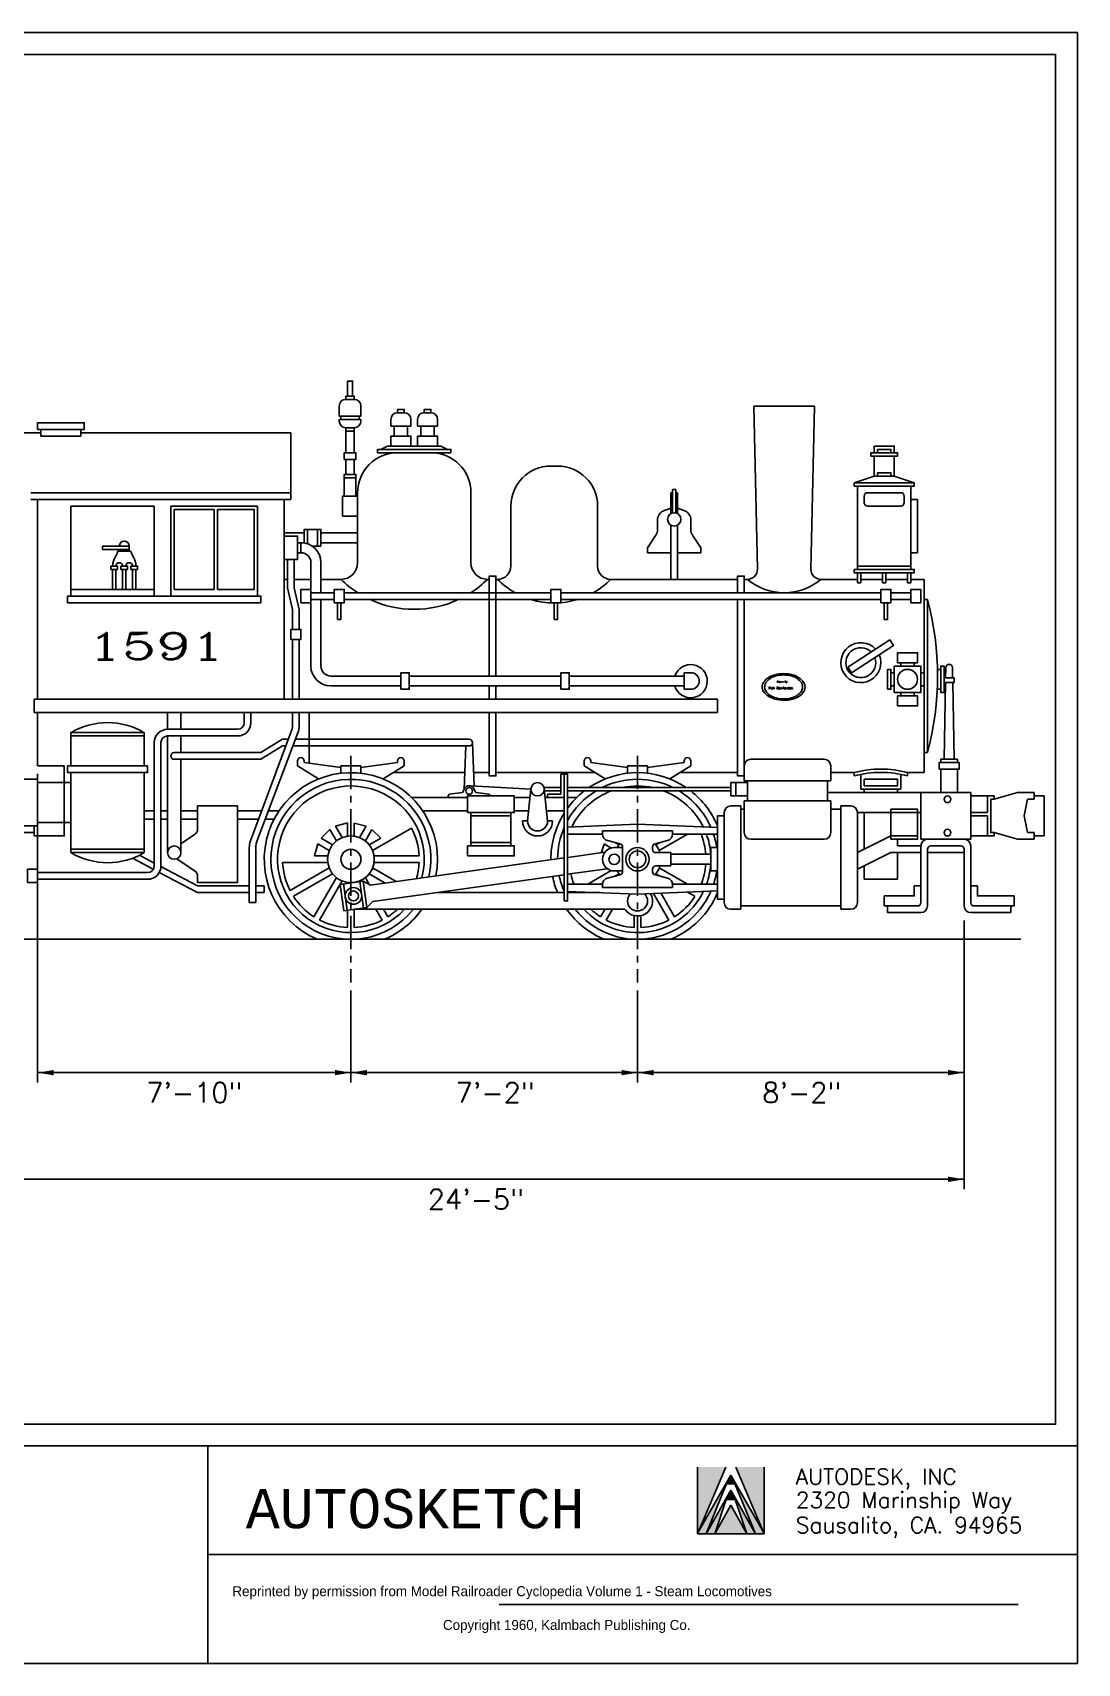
# Model space of a CAD drawing. Extents: x 0 to 620, y 0 to 489.
# Drawn here: x 306.2 to 619.7, y 0 to 489.3 of the extents above; entities that cross this region are included whole.
import ezdxf

# ---------------------------------------------------------------- set-up
doc = ezdxf.new("R2010")
doc.units = 0
doc.header["$LTSCALE"] = 8
doc.linetypes.add('AXES', pattern=[2, 1.25, -0.25, 0.25, -0.25])
for name, color, linetype in [('1', 7, 'CONTINUOUS'), ('2', 7, 'CONTINUOUS'), ('3', 7, 'CONTINUOUS'), ('4', 7, 'CONTINUOUS'), ('5', 7, 'CONTINUOUS')]:
    doc.layers.add(name, color=color, linetype=linetype)
doc.styles.add('MONOTXT', font='MONOTXT')
doc.styles.add('ROMANC', font='ROMANC')
doc.styles.add('ROMANS', font='ROMANS')

# ---------------------------------------------------------------- blocks, each defined once
blk = doc.blocks.new('ENGINE-G1')
at = {"layer": '3', "color": 5}
for p, q in [((292.75, 226.83), (292.75, 142.23)), ((585.75, 222.83), (585.75, 142.23)), ((292.75, 145.23), (585.75, 145.23))]:
    blk.add_line(p, q, dxfattribs=at)
for points in [[(297.55, 144.43), (292.75, 145.23), (297.55, 146.03)], [(580.95, 144.43), (585.75, 145.23), (580.95, 146.03)]]:
    blk.add_solid(points, dxfattribs=at)
at = {"layer": '3', "color": 5, "style": 'ROMANS'}
blk.add_text('24\'-5"', height=6, dxfattribs=at).set_placement((424.82, 136.23))
blk = doc.blocks.new('ENGINE-G2')
at = {"layer": '3', "color": 5}
for p, q in [((307.75, 266.83), (307.75, 174.23)), ((401.75, 201.83), (401.75, 174.23)), ((307.75, 177.23), (401.75, 177.23))]:
    blk.add_line(p, q, dxfattribs=at)
for points in [[(312.55, 176.43), (307.75, 177.23), (312.55, 178.03)], [(396.95, 176.43), (401.75, 177.23), (396.95, 178.03)]]:
    blk.add_solid(points, dxfattribs=at)
at = {"layer": '3', "color": 5, "style": 'ROMANS'}
blk.add_text('7\'-10"', height=6, dxfattribs=at).set_placement((340.32, 168.23))
blk = doc.blocks.new('ENGINE-G3')
at = {"layer": '5', "color": 7}
for p, q in [((505.73, 38.86), (505.73, 58.89)), ((514.2, 58.89), (505.73, 38.86)), ((517.28, 58.89), (525.76, 38.86)), ((525.76, 38.86), (525.76, 58.89)), ((515.74, 56.42), (505.97, 39.32)), ((515.74, 56.42), (525.51, 39.32)), ((508.35, 38.86), (514.39, 53.65)), ((515.74, 51.95), (508.35, 38.86)), ((514.39, 49.18), (510.97, 38.86)), ((514.39, 49.18), (517.09, 49.18)), ((515.74, 51.95), (523.14, 38.86)), ((523.14, 38.86), (517.09, 53.65)), ((517.09, 49.18), (520.52, 38.86)), ((515.74, 47.49), (510.97, 38.86)), ((515.74, 47.49), (520.52, 38.86)), ((505.73, 38.86), (508.35, 38.86)), ((508.35, 38.86), (510.97, 38.86)), ((510.97, 38.86), (520.52, 38.86)), ((523.14, 38.86), (520.52, 38.86)), ((525.76, 38.86), (523.14, 38.86))]:
    blk.add_line(p, q, dxfattribs=at)
for points in [[(505.73, 38.86), (505.73, 58.89), (514.2, 58.89)], [(517.28, 58.89), (525.76, 58.89), (525.76, 38.86)], [(515.74, 56.42), (505.73, 38.86), (514.39, 53.65)], [(515.74, 56.42), (514.39, 53.65), (517.09, 53.65)], [(517.09, 53.65), (525.76, 38.86), (515.74, 56.42)], [(505.73, 38.86), (508.35, 38.86), (514.39, 53.65)], [(514.39, 49.18), (515.74, 51.95), (508.35, 38.86)], [(508.35, 38.86), (510.97, 38.86), (514.39, 49.18)], [(514.39, 49.18), (517.09, 49.18), (515.74, 51.95)], [(517.09, 49.18), (523.14, 38.86), (515.74, 51.95)], [(517.09, 53.65), (523.14, 38.86), (525.76, 38.86)], [(517.09, 49.18), (520.52, 38.86), (523.14, 38.86)], [(510.97, 38.86), (515.74, 47.49), (520.52, 38.86)]]:
    blk.add_solid(points, dxfattribs=at)
at = {"layer": '5', "color": 7, "style": 'ROMANS'}
for s, p in [('AUTODESK, INC', (535.25, 53.64)), ('2320 Marinship Way', (535.25, 46.62)), ('Sausalito, CA. 94965', (535.25, 39.09))]:
    blk.add_text(s, height=4.7764, dxfattribs=at).set_placement(p)
blk = doc.blocks.new('ENGINE-G8')
at = {"layer": '3', "color": 5}
for p, q in [((401.75, 201.83), (401.75, 174.23)), ((487.75, 201.83), (487.75, 174.23)), ((401.75, 177.23), (487.75, 177.23))]:
    blk.add_line(p, q, dxfattribs=at)
for points in [[(406.55, 176.43), (401.75, 177.23), (406.55, 178.03)], [(482.95, 176.43), (487.75, 177.23), (482.95, 178.03)]]:
    blk.add_solid(points, dxfattribs=at)
at = {"layer": '3', "color": 5, "style": 'ROMANS'}
blk.add_text('7\'-2"', height=6, dxfattribs=at).set_placement((433.17, 168.23))
blk = doc.blocks.new('ENGINE-G9')
at = {"layer": '1', "color": 7}
for p, q in [((381.27, 240.23), (394.82, 240.23)), ((383.52, 231.86), (395.25, 238.63))]:
    blk.add_line(p, q, dxfattribs=at)
blk.add_arc((401.75, 241.25), 20.51, 182.8451, 207.2406, dxfattribs=at)
blk = doc.blocks.new('ENGINE-G10')
at = {"layer": '1', "color": 7}
for p, q in [((384.51, 230.13), (396.25, 236.9)), ((390.65, 224), (397.42, 235.73))]:
    blk.add_line(p, q, dxfattribs=at)
blk.add_arc((401.74, 241.25), 20.51, 212.8451, 237.2405, dxfattribs=at)
blk = doc.blocks.new('ENGINE-G11')
at = {"layer": '1', "color": 7}
for p, q in [((392.37, 223), (399.15, 234.73)), ((400.75, 220.76), (400.75, 225.94))]:
    blk.add_line(p, q, dxfattribs=at)
blk.add_arc((401.73, 241.25), 20.51, 242.8451, 267.2405, dxfattribs=at)
blk = doc.blocks.new('ENGINE-G12')
at = {"layer": '1', "color": 7}
for p, q in [((402.75, 220.76), (402.75, 226.19)), ((411.11, 223), (409.24, 226.25))]:
    blk.add_line(p, q, dxfattribs=at)
blk.add_arc((401.75, 241.22), 20.49, 272.7866, 297.1909, dxfattribs=at)
blk = doc.blocks.new('ENGINE-G13')
at = {"layer": '1', "color": 7}
for p, q in [((391.78, 245.83), (390.86, 242.23)), ((391.78, 245.83), (395.25, 243.83)), ((390.86, 242.23), (394.82, 242.23))]:
    blk.add_line(p, q, dxfattribs=at)
blk = doc.blocks.new('ENGINE-G14')
at = {"layer": '1', "color": 7}
for p, q in [((392.82, 247.54), (395.42, 250.19)), ((395.42, 250.19), (397.42, 246.73)), ((392.82, 247.54), (396.25, 245.56))]:
    blk.add_line(p, q, dxfattribs=at)
blk = doc.blocks.new('ENGINE-G15')
at = {"layer": '1', "color": 7}
for p, q in [((397.17, 251.16), (400.75, 252.16)), ((397.17, 251.16), (399.15, 247.73)), ((400.75, 252.16), (400.75, 248.16))]:
    blk.add_line(p, q, dxfattribs=at)
blk = doc.blocks.new('ENGINE-G16')
at = {"layer": '1', "color": 7}
for p, q in [((402.75, 252.12), (406.34, 251.19)), ((402.75, 252.12), (402.75, 248.16)), ((406.34, 251.19), (404.34, 247.73))]:
    blk.add_line(p, q, dxfattribs=at)
blk = doc.blocks.new('ENGINE-G17')
at = {"layer": '1', "color": 7}
for p, q in [((408.06, 250.16), (406.08, 246.73)), ((408.06, 250.16), (410.71, 247.56)), ((410.71, 247.56), (407.25, 245.56))]:
    blk.add_line(p, q, dxfattribs=at)
blk = doc.blocks.new('ENGINE-G19')
at = {"layer": '1', "color": 7}
blk.add_line((419.97, 250.6), (408.25, 243.83), dxfattribs=at)
blk = doc.blocks.new('ENGINE-G18')
at = {"layer": '1', "color": 7}
blk.add_line((422.22, 242.23), (408.67, 242.23), dxfattribs=at)
blk.add_arc((401.74, 241.21), 20.51, 2.8451, 27.2406, dxfattribs=at)
at = {"layer": '1'}
blk.add_blockref('ENGINE-G19', (0, 0), dxfattribs=at)
blk = doc.blocks.new('ENGINE-G20')
at = {"layer": '3', "color": 5}
for p, q in [((487.75, 201.83), (487.75, 174.23)), ((585.75, 201.83), (585.75, 174.23)), ((487.75, 177.23), (585.75, 177.23))]:
    blk.add_line(p, q, dxfattribs=at)
for points in [[(492.55, 176.43), (487.75, 177.23), (492.55, 178.03)], [(580.95, 176.43), (585.75, 177.23), (580.95, 178.03)]]:
    blk.add_solid(points, dxfattribs=at)
at = {"layer": '3', "color": 5, "style": 'ROMANS'}
blk.add_text('8\'-2"', height=6, dxfattribs=at).set_placement((525.17, 168.23))
blk = doc.blocks.new('ENGINE-G21')
at = {"layer": '1', "color": 7}
for p, q in [((483.25, 237.51), (483.25, 241.23)), ((478.76, 235.61), (482.49, 236.54)), ((477.25, 233.67), (477.25, 232.73)), ((487.75, 232.73), (477.25, 232.73))]:
    blk.add_line(p, q, dxfattribs=at)
for centre, radius, start, end in [((479.25, 233.67), 2, 104.0363, 180), ((482.25, 237.51), 1, 284.0362, 0)]:
    blk.add_arc(centre, radius, start, end, dxfattribs=at)
blk = doc.blocks.new('ENGINE-G22')
at = {"layer": '1', "color": 7}
for p, q in [((487.75, 249.73), (477.25, 249.73)), ((477.25, 248.79), (477.25, 249.73)), ((478.76, 246.85), (482.49, 245.92)), ((483.25, 244.95), (483.25, 241.23))]:
    blk.add_line(p, q, dxfattribs=at)
for centre, radius, start, end in [((479.25, 248.79), 2, 180, 255.9637), ((482.25, 244.95), 1, 0, 75.9638)]:
    blk.add_arc(centre, radius, start, end, dxfattribs=at)
blk = doc.blocks.new('ENGINE-G23')
at = {"layer": '1', "color": 7}
blk.add_lwpolyline([(550.85, 298.89), (563.43, 307.06), (564.52, 305.38), (551.94, 297.21)], close=True, dxfattribs=at)
for radius, start, end in [(6, 42.7499, 23.5078), (4.5, 46.0637, 20.1378)]:
    blk.add_arc((554.75, 300.23), radius, start, end, dxfattribs=at)

msp = doc.modelspace()

# ---------------------------------------------------------------- linework, layer by layer
at = {"layer": '1', "color": 7}
for p, q in [((398.25, 374.23), (398.25, 377.23)), ((400.25, 379.23), (402.75, 379.23)), ((404.75, 377.23), (404.75, 374.23)), ((398.25, 374.23), (404.75, 374.23)), ((398.25, 372.73), (398.25, 373.23)), ((398.25, 373.23), (404.75, 373.23)), ((398.75, 374.23), (398.75, 373.23)), ((404.25, 374.23), (404.25, 373.23)), ((404.75, 373.23), (404.75, 372.73)), ((413.75, 371.23), (413.75, 373.23)), ((415.75, 375.23), (417.75, 375.23)), ((419.75, 373.23), (419.75, 371.23)), ((421.75, 371.23), (421.75, 373.23)), ((423.75, 375.23), (425.75, 375.23)), ((427.75, 373.23), (427.75, 371.23)), ((308.75, 370.23), (308.75, 368.23)), ((308.75, 368.23), (320.75, 368.23)), ((320.75, 370.23), (320.75, 368.23)), ((400.25, 363.23), (400.25, 370.73)), ((402.75, 370.73), (400.25, 370.73)), ((400.25, 369.73), (402.75, 369.73)), ((402.75, 370.73), (402.75, 363.23)), ((419.75, 371.23), (413.75, 371.23)), ((427.75, 371.23), (421.75, 371.23)), ((425.75, 363.23), (415.75, 363.23)), ((558.75, 356.23), (558.75, 362.23)), ((558.75, 362.23), (564.75, 362.23)), ((564.75, 362.23), (564.75, 356.23)), ((399.75, 355.73), (403.25, 355.73)), ((552.75, 354.23), (558.75, 356.23)), ((552.75, 354.23), (570.75, 354.23)), ((552.75, 353.23), (552.75, 354.23)), ((553.75, 353.23), (552.75, 353.23)), ((553.75, 328.23), (553.75, 353.23)), ((553.75, 353.23), (569.75, 353.23)), ((564.75, 356.23), (558.75, 356.23)), ((564.75, 356.23), (570.75, 354.23)), ((569.75, 353.23), (569.75, 328.23)), ((570.75, 353.23), (569.75, 353.23)), ((570.75, 354.23), (570.75, 353.23)), ((497.75, 344.97), (497.75, 351.23)), ((497.75, 351.23), (498.25, 351.23)), ((498.25, 345.23), (498.25, 352.23)), ((498.25, 352.23), (499.25, 352.23)), ((499.25, 352.23), (499.25, 345.23)), ((499.25, 351.23), (499.75, 351.23)), ((499.75, 351.23), (499.75, 344.98)), ((555.75, 348.23), (555.75, 350.23)), ((556.75, 351.23), (566.75, 351.23)), ((567.75, 350.23), (567.75, 348.23)), ((569.75, 349.23), (571.75, 349.23)), ((571.75, 349.23), (571.75, 333.23)), ((493.75, 340.14), (493.75, 343.07)), ((495.8, 345.91), (497.75, 346.56)), ((501.69, 345.91), (499.75, 346.56)), ((503.75, 340.14), (503.75, 343.07)), ((566.75, 347.23), (556.75, 347.23)), ((381.75, 339.23), (387.75, 339.23)), ((388.75, 340.23), (388.75, 335.91)), ((391.75, 340.23), (391.75, 335.23)), ((392.75, 339.23), (403.75, 339.23)), ((490.75, 334.73), (493.24, 338.47)), ((497.75, 325.23), (497.75, 341.51)), ((499.75, 341.52), (499.75, 325.23)), ((506.75, 334.73), (504.25, 338.47)), ((331.75, 333.73), (335.75, 333.73)), ((332.25, 334.23), (332.25, 333.73)), ((332.25, 334.23), (332.25, 333.73)), ((335.25, 334.23), (335.25, 333.73)), ((385.75, 336.23), (386.75, 336.23)), ((385.75, 336.23), (387.75, 336.23)), ((385.75, 333.23), (386.75, 333.23)), ((386.75, 336.23), (386.75, 333.23)), ((392.75, 336.23), (403.75, 336.23)), ((490.75, 333.23), (490.75, 334.73)), ((497.75, 333.23), (490.75, 333.23)), ((499.75, 333.23), (506.75, 333.23)), ((506.75, 333.23), (506.75, 334.73)), ((571.75, 333.23), (569.75, 333.23)), ((389.75, 330.23), (389.75, 299.23)), ((392.75, 330.23), (392.75, 321.23)), ((553.75, 329.23), (569.75, 329.23)), ((569.75, 328.23), (553.75, 328.23)), ((396.75, 321.23), (389.75, 321.23)), ((389.75, 319.23), (396.75, 319.23)), ((392.75, 319.23), (392.75, 299.23)), ((461.75, 321.23), (399.75, 321.23)), ((399.75, 319.23), (461.75, 319.23)), ((560.75, 321.23), (464.75, 321.23)), ((464.75, 319.23), (560.75, 319.23)), ((569.75, 321.23), (563.75, 321.23)), ((563.75, 319.23), (569.75, 319.23)), ((569.75, 319.23), (569.75, 321.23)), ((566.75, 300.23), (566.75, 299.23)), ((570.75, 300.23), (570.75, 299.23)), ((580.25, 298.73), (580.19, 295.73)), ((582.25, 298.73), (582.3, 295.73)), ((395.75, 296.23), (416.75, 296.23)), ((419.25, 296.23), (464.75, 296.23)), ((467.25, 296.23), (501.75, 296.23)), ((563.75, 297.23), (564.75, 297.23)), ((572.75, 297.23), (573.75, 297.23)), ((578.75, 298.23), (577.75, 298.23)), ((580.16, 294.23), (579.75, 271.23)), ((582.33, 294.23), (582.75, 271.23)), ((416.75, 293.23), (395.75, 293.23)), ((464.75, 293.23), (419.25, 293.23)), ((501.75, 293.23), (467.25, 293.23)), ((563.75, 293.23), (564.75, 293.23)), ((566.75, 290.23), (566.75, 291.23)), ((570.75, 290.23), (570.75, 291.23)), ((572.75, 293.23), (573.75, 293.23)), ((578.75, 292.23), (577.75, 292.23)), ((346.75, 280.23), (346.75, 285.23)), ((350.75, 280.23), (350.75, 285.23)), ((369.75, 285.23), (369.75, 282.23)), ((371.75, 282.23), (371.75, 285.23)), ((384.25, 285.23), (384.25, 281.09)), ((386.25, 285.23), (386.25, 281.32)), ((389.25, 285.23), (389.25, 270)), ((317.75, 269.23), (317.75, 279.23)), ((317.75, 279.23), (339.75, 279.23)), ((317.75, 279.23), (339.75, 279.23)), ((339.75, 279.23), (339.75, 269.23)), ((367.75, 280.23), (346.75, 280.23)), ((384.12, 280.39), (371.62, 246.74)), ((385.86, 279.21), (373.37, 246.07)), ((317.75, 278.23), (339.75, 278.23)), ((342.75, 276.23), (342.75, 239.23)), ((344.75, 239.23), (344.75, 276.23)), ((346.75, 243.23), (346.75, 278.23)), ((346.75, 278.23), (367.75, 278.23)), ((350.75, 273.23), (350.75, 278.23)), ((436.25, 275.23), (435.75, 262.23)), ((438.25, 276.23), (438.71, 263.19)), ((350.75, 243.23), (350.75, 271.23)), ((385.75, 270.73), (385.75, 269.23)), ((385.75, 269.23), (392.06, 265.34)), ((387.75, 270.73), (387.75, 270.23)), ((398.75, 268.73), (387.75, 270.23)), ((398.75, 269.23), (401.75, 269.23)), ((398.75, 269.23), (398.75, 267.08)), ((404.75, 269.23), (401.75, 269.23)), ((404.75, 268.73), (415.75, 270.23)), ((404.75, 269.23), (404.75, 267.12)), ((417.75, 269.23), (411.43, 265.34)), ((415.75, 270.73), (415.75, 270.23)), ((417.75, 270.73), (417.75, 269.23)), ((471.75, 270.73), (471.75, 269.23)), ((471.75, 269.23), (478.06, 265.34)), ((473.75, 270.73), (473.75, 270.23)), ((484.75, 268.73), (473.75, 270.23)), ((484.75, 269.23), (487.75, 269.23)), ((484.75, 269.23), (484.75, 267.08)), ((490.75, 269.23), (487.75, 269.23)), ((490.75, 268.73), (501.75, 270.23)), ((490.75, 269.23), (490.75, 267.12)), ((503.75, 269.23), (497.43, 265.34)), ((501.75, 270.73), (501.75, 270.23)), ((503.75, 270.73), (503.75, 269.23)), ((519.75, 264.73), (519.75, 269.23)), ((521.75, 271.23), (543.75, 271.23)), ((545.75, 269.23), (545.75, 264.73)), ((317.75, 243.23), (317.75, 267.23)), ((339.75, 267.23), (339.75, 243.23)), ((464.75, 266.73), (464.75, 260.73)), ((465.75, 266.73), (464.75, 266.73)), ((517.25, 264.23), (517.25, 260.23)), ((519.75, 264.73), (545.75, 264.73)), ((520.75, 264.73), (520.75, 258.73)), ((544.75, 264.73), (544.75, 258.73)), ((552.75, 267.23), (552.75, 266.23)), ((554.75, 266.69), (554.75, 262.23)), ((566.75, 266.7), (566.75, 262.23)), ((568.75, 267.23), (568.75, 266.23)), ((436.75, 259.73), (420, 259.73)), ((430.75, 259.73), (431.25, 260.73)), ((431.25, 260.73), (435.25, 261.23)), ((435.25, 261.23), (436.04, 262.82)), ((436.71, 263.23), (437.78, 263.23)), ((437.78, 263.23), (455.75, 262.23)), ((439.25, 261.23), (438.45, 262.82)), ((443.25, 260.73), (439.25, 261.23)), ((443.49, 260.24), (443.25, 260.73)), ((450.75, 259.73), (455.48, 259.73)), ((454.75, 252.73), (455.75, 262.23)), ((460.75, 252.73), (459.75, 262.23)), ((459.99, 259.73), (465.75, 259.73)), ((464.75, 260.73), (460.75, 260.73)), ((460.75, 260.73), (460.75, 259.73)), ((466.75, 259.73), (469.48, 259.73)), ((572.75, 261.23), (544.75, 261.23)), ((554.75, 262.23), (566.75, 262.23)), ((555.75, 262.23), (555.75, 261.23)), ((565.75, 262.23), (565.75, 261.23)), ((592.75, 260.23), (592.75, 255.23)), ((594.75, 259.23), (601.75, 261.23)), ((601.75, 261.23), (606.75, 261.23)), ((606.75, 261.23), (606.75, 259.23)), ((606.75, 260.23), (609.75, 260.23)), ((609.75, 248.23), (609.75, 260.23)), ((342.75, 255.73), (339.75, 255.73)), ((346.75, 255.73), (344.75, 255.73)), ((355.75, 255.73), (350.75, 255.73)), ((355.75, 257.23), (355.75, 250.3)), ((367.75, 257.23), (355.75, 257.23)), ((367.75, 234.23), (367.75, 257.23)), ((367.75, 255.73), (374.94, 255.73)), ((377.02, 255.73), (380.15, 255.73)), ((436.75, 255.73), (423.31, 255.73)), ((437.75, 245.23), (437.75, 255.23)), ((449.75, 255.23), (449.75, 245.23)), ((450.75, 255.73), (455.06, 255.73)), ((460.43, 255.73), (465.75, 255.73)), ((513.75, 255.23), (513.75, 228.23)), ((518.75, 257.23), (515.75, 257.23)), ((518.75, 257.23), (518.75, 226.23)), ((518.75, 256.23), (519.75, 256.23)), ((519.75, 249.23), (519.75, 258.73)), ((519.75, 258.73), (545.75, 258.73)), ((545.75, 258.73), (545.75, 249.23)), ((548.75, 256.23), (545.75, 256.23)), ((548.75, 257.23), (548.75, 226.23)), ((551.75, 257.23), (548.75, 257.23)), ((553.75, 255.23), (572.75, 255.23)), ((553.75, 228.23), (553.75, 255.23)), ((555.75, 255.23), (555.75, 244.23)), ((592.75, 255.23), (587.75, 255.23)), ((603.75, 254.23), (604.75, 259.23)), ((606.75, 259.23), (604.75, 259.23)), ((339.75, 253.23), (342.75, 253.23)), ((344.75, 253.23), (346.75, 253.23)), ((350.75, 253.23), (355.75, 253.23)), ((367.75, 253.23), (374.02, 253.23)), ((376.08, 253.23), (378.67, 253.23)), ((437.75, 254.23), (449.75, 254.23)), ((453.25, 252.73), (454.75, 252.73)), ((460.75, 252.73), (462.25, 252.73)), ((487.75, 251.73), (466.74, 250.86)), ((487.75, 251.73), (511.75, 250.73)), ((487.75, 249.73), (498.25, 249.73)), ((498.25, 248.79), (498.25, 249.73)), ((587.75, 254.23), (592.75, 254.23)), ((592.75, 254.23), (592.75, 248.23)), ((603.75, 254.23), (604.75, 249.23)), ((306.75, 249.23), (295.75, 249.23)), ((354.86, 248.64), (350.75, 245.9)), ((371.25, 244.65), (371.25, 228.23)), ((373.25, 245.37), (373.25, 228.23)), ((437.75, 246.23), (449.75, 246.23)), ((477.25, 248.73), (466.75, 248.73)), ((477.78, 245.83), (479.87, 244.62)), ((480.75, 244.73), (483.25, 244.73)), ((480.96, 246.3), (482.25, 245.56)), ((492.25, 244.95), (492.25, 244.23)), ((496.73, 246.85), (493, 245.92)), ((494.49, 246.28), (493.24, 245.56)), ((502.74, 248.73), (494.25, 243.83)), ((511.75, 248.73), (498.25, 248.73)), ((543.75, 247.23), (521.75, 247.23)), ((563.75, 248.23), (553.75, 243.23)), ((571.75, 248.23), (563.75, 248.23)), ((565.75, 245.23), (565.75, 247.23)), ((572.75, 245.23), (565.75, 245.23)), ((572.75, 228.23), (572.75, 245.23)), ((574.75, 247.23), (585.75, 247.23)), ((575.75, 245.23), (584.75, 245.23)), ((587.75, 228.23), (587.75, 245.23)), ((594.75, 249.23), (601.75, 247.23)), ((601.75, 247.23), (606.75, 247.23)), ((601.75, 247.23), (606.75, 247.23)), ((606.75, 249.23), (604.75, 249.23)), ((606.75, 247.23), (606.75, 249.23)), ((606.75, 248.23), (609.75, 248.23)), ((317.75, 244.23), (339.75, 244.23)), ((339.75, 243.23), (317.75, 243.23)), ((342.42, 238.25), (336.18, 241.53)), ((342.73, 240.08), (338.27, 242.43)), ((354.86, 237.82), (349.5, 241.38)), ((394.82, 240.23), (394.82, 240.23)), ((394.82, 240.23), (394.82, 240.23)), ((394.82, 240.23), (394.82, 240.23)), ((394.82, 240.23), (394.82, 240.23)), ((394.82, 240.23), (394.82, 240.23)), ((394.82, 240.23), (394.82, 240.23)), ((394.82, 240.23), (394.82, 240.23)), ((394.82, 240.23), (394.82, 240.23)), ((394.82, 240.23), (394.82, 240.23)), ((407.61, 233.48), (465.77, 241.65)), ((422.21, 240.23), (408.67, 240.23)), ((466.82, 241.8), (477.97, 243.37)), ((493.25, 243.23), (497.75, 243.23)), ((497.75, 243.23), (497.75, 239.23)), ((497.75, 242.73), (509.75, 242.73)), ((511.75, 241.23), (511.75, 244.23)), ((511.75, 244.23), (511.75, 244.23)), ((563.75, 243.23), (553.75, 238.23)), ((572.75, 243.23), (563.75, 243.23)), ((565.75, 243.23), (565.75, 235.23)), ((574.75, 244.23), (574.75, 227.23)), ((585.75, 243.23), (574.75, 243.23)), ((585.75, 244.23), (585.75, 227.23)), ((340.75, 237.23), (307.75, 237.23)), ((307.75, 237.23), (307.75, 235.23)), ((307.75, 235.23), (340.75, 235.23)), ((355.75, 231.23), (344.21, 237.3)), ((355.75, 233.23), (344.68, 239.05)), ((355.75, 234.23), (355.75, 236.16)), ((407.25, 233.69), (406.08, 235.73)), ((412.07, 234.12), (407.25, 236.9)), ((415.3, 234.56), (408.24, 238.63)), ((408.31, 228.53), (465.77, 236.6)), ((466.73, 236.74), (478.68, 238.42)), ((472.79, 233.75), (479.87, 237.84)), ((480.75, 237.73), (483.25, 237.73)), ((480.97, 236.16), (482.25, 236.9)), ((492.25, 237.51), (492.25, 238.23)), ((496.73, 235.61), (493, 236.54)), ((497.75, 239.23), (493.25, 239.23)), ((494.49, 236.18), (493.25, 236.9)), ((502.71, 233.75), (494.24, 238.63)), ((497.75, 239.73), (509.75, 239.73)), ((555.75, 239.23), (555.75, 235.23)), ((555.75, 235.23), (565.75, 235.23)), ((355.75, 234.23), (367.75, 234.23)), ((371.25, 233.23), (355.75, 233.23)), ((371.25, 231.23), (355.75, 231.23)), ((375.75, 233.23), (373.25, 233.23)), ((375.75, 231.23), (373.25, 231.23)), ((375.75, 233.23), (375.75, 231.23)), ((399.48, 233.85), (400.6, 225.93)), ((400.75, 234.05), (400.75, 234.3)), ((404.45, 234.55), (404.34, 234.73)), ((404.43, 234.54), (405.55, 226.62)), ((405.42, 234.68), (407.61, 233.48)), ((465.75, 231.23), (427.61, 231.23)), ((477.25, 233.73), (466.75, 233.73)), ((487.75, 230.73), (466.75, 231.61)), ((476.48, 231.23), (466.75, 231.23)), ((476.74, 233.72), (477.28, 234.03)), ((487.75, 232.73), (498.25, 232.73)), ((487.75, 230.73), (511.75, 231.73)), ((497.11, 223), (492.54, 230.93)), ((498.85, 224), (494.79, 231.02)), ((498.75, 233.72), (498.21, 234.03)), ((511.75, 233.73), (498.25, 233.73)), ((498.25, 233.67), (498.25, 232.73)), ((504.97, 230.13), (502.76, 231.41)), ((371.25, 228.23), (373.25, 228.23)), ((483.96, 226.23), (402.75, 226.23)), ((406.54, 226.76), (408.31, 228.53)), ((412.85, 224), (411.56, 226.23)), ((476.65, 224), (477.92, 226.21)), ((478.37, 223), (480.25, 226.24)), ((515.75, 226.23), (518.75, 226.23)), ((518.75, 227.23), (548.75, 227.23)), ((548.75, 226.23), (551.75, 226.23)), ((562.75, 227.23), (571.75, 227.23)), ((562.75, 225.23), (562.75, 227.23)), ((572.75, 225.23), (562.75, 225.23)), ((587.75, 225.23), (599.75, 225.23)), ((599.75, 227.23), (588.75, 227.23)), ((599.75, 225.23), (599.75, 227.23)), ((486.75, 220.76), (486.75, 224.35)), ((488.75, 220.76), (488.75, 224.35))]:
    msp.add_line(p, q, dxfattribs=at)
for points in [[(400.75, 380.23), (400.75, 384.73), (402.25, 384.73), (402.25, 380.23)], [(307.75, 370.23), (307.75, 372.23), (321.75, 372.23), (321.75, 370.23)], [(415.75, 375.23), (415.75, 376.23), (417.75, 376.23), (417.75, 375.23)], [(423.75, 375.23), (423.75, 376.23), (425.75, 376.23), (425.75, 375.23)], [(413.75, 365.23), (413.75, 368.23), (419.75, 368.23), (419.75, 365.23)], [(414.75, 368.23), (414.75, 371.23), (418.75, 371.23), (418.75, 368.23)], [(421.75, 365.23), (421.75, 368.23), (427.75, 368.23), (427.75, 365.23)], [(422.75, 368.23), (422.75, 371.23), (426.75, 371.23), (426.75, 368.23)], [(399.75, 361.23), (399.75, 363.23), (403.25, 363.23), (403.25, 361.23)], [(557.75, 362.23), (557.75, 363.23), (565.75, 363.23), (565.75, 362.23)], [(558.75, 363.23), (558.75, 365.23), (564.75, 365.23), (564.75, 363.23)], [(559.75, 363.23), (559.75, 364.23), (563.75, 364.23), (563.75, 363.23)], [(559.75, 356.23), (559.75, 357.23), (563.75, 357.23), (563.75, 356.23)], [(399.75, 350.23), (399.75, 356.73), (403.25, 356.73), (403.25, 350.23)], [(399.25, 344.23), (399.25, 350.23), (403.75, 350.23), (403.75, 344.23)], [(381.75, 331.23), (381.75, 338.23), (385.75, 338.23), (385.75, 331.23)], [(327.25, 334.23), (327.25, 335.23), (335.25, 335.23), (335.25, 334.23)], [(331.75, 328.23), (331.75, 329.23), (329.75, 329.23), (329.75, 328.23)], [(330.25, 322.23), (330.25, 328.23), (331.25, 328.23), (331.25, 322.23)], [(332.75, 328.23), (332.75, 329.23), (334.75, 329.23), (334.75, 328.23)], [(333.25, 322.23), (333.25, 328.23), (334.25, 328.23), (334.25, 322.23)], [(335.75, 328.23), (335.75, 329.23), (337.75, 329.23), (337.75, 328.23)], [(336.25, 322.23), (336.25, 328.23), (337.25, 328.23), (337.25, 322.23)], [(552.75, 327.23), (552.75, 328.23), (570.75, 328.23), (570.75, 327.23)], [(553.75, 324.23), (553.75, 327.23), (554.75, 327.23), (554.75, 324.23)], [(561.25, 324.23), (561.25, 327.23), (562.25, 327.23), (562.25, 324.23)], [(568.75, 324.23), (568.75, 327.23), (569.75, 327.23), (569.75, 324.23)], [(386.75, 318.23), (386.75, 322.23), (389.75, 322.23), (389.75, 318.23)], [(396.75, 318.23), (396.75, 322.23), (399.75, 322.23), (399.75, 318.23)], [(397.75, 313.23), (397.75, 318.23), (398.75, 318.23), (398.75, 313.23)], [(461.75, 318.23), (461.75, 322.23), (464.75, 322.23), (464.75, 318.23)], [(462.75, 313.23), (462.75, 318.23), (463.75, 318.23), (463.75, 313.23)], [(560.75, 318.23), (560.75, 322.23), (563.75, 322.23), (563.75, 318.23)], [(561.75, 313.23), (561.75, 318.23), (562.75, 318.23), (562.75, 313.23)], [(569.75, 318.23), (569.75, 322.23), (572.75, 322.23), (572.75, 318.23)], [(383.75, 307.23), (383.75, 310.23), (386.75, 310.23), (386.75, 307.23)], [(564.75, 291.23), (564.75, 299.23), (572.75, 299.23), (572.75, 291.23)], [(565.75, 300.23), (565.75, 303.23), (571.75, 303.23), (571.75, 300.23)], [(578.75, 291.23), (578.75, 299.23), (579.75, 299.23), (579.75, 291.23)], [(416.75, 292.23), (416.75, 297.23), (419.25, 297.23), (419.25, 292.23)], [(464.75, 292.23), (464.75, 297.23), (467.25, 297.23), (467.25, 292.23)], [(562.75, 292.23), (562.75, 298.23), (563.75, 298.23), (563.75, 292.23)], [(579.75, 294.23), (579.75, 295.73), (582.75, 295.73), (582.75, 294.23)], [(565.75, 290.23), (565.75, 287.23), (571.75, 287.23), (571.75, 290.23)], [(316.75, 267.23), (316.75, 269.23), (340.75, 269.23), (340.75, 267.23)], [(578.25, 268.23), (578.25, 270.23), (584.25, 270.23), (584.25, 268.23)], [(578.75, 270.23), (578.75, 271.23), (583.75, 271.23), (583.75, 270.23)], [(296.75, 251.23), (296.75, 265.23), (307.75, 265.23), (307.75, 251.23)], [(307.75, 252.23), (307.75, 264.23), (317.75, 264.23), (317.75, 252.23)], [(465.75, 228.73), (465.75, 266.73), (466.75, 266.73), (466.75, 228.73)], [(515.75, 260.23), (515.75, 264.23), (520.75, 264.23), (520.75, 260.23)], [(555.75, 263.23), (555.75, 265.23), (565.75, 265.23), (565.75, 263.23)], [(578.75, 261.23), (578.75, 268.23), (583.75, 268.23), (583.75, 261.23)], [(436.75, 255.23), (436.75, 260.23), (450.75, 260.23), (450.75, 255.23)], [(572.75, 247.23), (572.75, 261.23), (587.75, 261.23), (587.75, 247.23)], [(563.75, 247.23), (563.75, 256.23), (571.75, 256.23), (571.75, 247.23)], [(436.75, 242.23), (436.75, 245.23), (450.75, 245.23), (450.75, 242.23)], [(304.75, 234.23), (304.75, 238.23), (307.75, 238.23), (307.75, 234.23)], [(399.61, 225.79), (398.49, 233.71), (405.42, 234.68), (406.54, 226.76)]]:
    msp.add_lwpolyline(points, close=True, dxfattribs=at)
for points in [[(400.25, 379.23), (400.25, 380.23), (402.75, 380.23), (402.75, 379.23)], [(414.75, 363.23), (409.75, 363.23), (409.75, 364.23), (431.75, 364.23), (431.75, 363.23), (426.75, 363.23)], [(410.75, 364.23), (412.75, 365.23), (428.75, 365.23), (430.75, 364.23)], [(402.75, 361.23), (402.75, 356.73), (400.25, 356.73), (400.25, 361.23)], [(387.75, 336.23), (387.75, 340.23), (392.75, 340.23), (392.75, 335.23), (390.04, 335.23)], [(331.75, 333.73), (331.68, 333.33), (331.51, 332.89), (331.27, 332.39), (331, 331.86), (330.72, 331.27), (330.48, 330.64), (330.31, 329.96), (330.25, 329.23)], [(335.75, 333.73), (335.81, 333.33), (335.98, 332.89), (336.22, 332.39), (336.5, 331.86), (336.77, 331.27), (337.01, 330.64), (337.18, 329.96), (337.25, 329.23)], [(382.75, 331.23), (382.75, 322.73), (384.25, 316.23), (384.25, 310.23)], [(384.75, 331.23), (384.75, 322.73), (386.25, 316.23), (386.25, 310.23)], [(384.25, 307.23), (384.25, 289.23)], [(386.25, 307.23), (386.25, 289.23)], [(503.75, 292.23), (501.75, 292.23), (501.75, 297.23), (503.75, 297.23)], [(348.75, 273.23), (374.75, 273.23), (381.25, 277.23), (382.96, 277.23)], [(348.75, 271.23), (374.75, 271.23), (381.25, 275.23), (382.2, 275.23)], [(384.36, 275.23), (437.25, 275.23)], [(385.14, 277.23), (437.25, 277.23)], [(315.75, 269.23), (315.75, 248.23), (306.75, 248.23), (306.75, 251.23)], [(459.68, 262.73), (464.75, 262.73)], [(464.75, 261.73), (459.8, 261.73)], [(466.75, 262.73), (515.75, 262.73), (515.75, 261.73), (466.75, 261.73)], [(587.75, 260.23), (594.75, 260.23), (594.75, 259.23), (593.75, 259.23), (593.75, 249.23), (594.75, 249.23), (594.75, 248.23), (587.75, 248.23)], [(513.75, 254.23), (511.75, 254.23), (511.75, 229.23), (513.75, 229.23)], [(511.75, 244.73), (509.75, 244.73), (509.75, 237.73), (511.75, 237.73)], [(572.75, 233.23), (570.75, 233.23), (570.75, 230.23), (561.75, 230.23), (561.75, 227.23), (562.75, 227.23)], [(587.75, 233.23), (589.75, 233.23), (589.75, 230.23), (600.75, 230.23), (600.75, 227.23), (599.75, 227.23)]]:
    msp.add_lwpolyline(points, dxfattribs=at)
for points in [[(525.15, 293, 0.148315), (525.56, 291.59, 0.107111), (527.01, 290.17, 0.076052), (528.98, 289.3, 0.06293), (531.55, 288.96, 0.06293), (534.12, 289.26, 0.076052), (536.11, 290.08, 0.107111), (537.58, 291.48, 0.148315), (538.02, 292.89, 0.148315), (537.6, 294.31, 0.107111), (536.16, 295.73, 0.076052), (534.19, 296.59, 0.06293), (531.62, 296.94, 0.06293), (529.04, 296.63, 0.076052), (527.06, 295.81, 0.107111), (525.59, 294.41, 0.148315)], [(525.88, 292.95, 0.146161), (526.26, 291.67, 0.10716), (527.55, 290.4, 0.077005), (529.31, 289.64, 0.064047), (531.58, 289.35, 0.064047), (533.86, 289.64, 0.077005), (535.61, 290.4, 0.10716), (536.9, 291.67, 0.146161), (537.28, 292.95, 0.146161), (536.9, 294.23, 0.10716), (535.61, 295.49, 0.077005), (533.86, 296.25, 0.064047), (531.58, 296.55, 0.064047), (529.31, 296.25, 0.077005), (527.55, 295.49, 0.10716), (526.26, 294.23, 0.146161)]]:
    msp.add_lwpolyline(points, format="xyb", close=True, dxfattribs=at)
for centre, radius in [((498.75, 343.23), 2), ((568.75, 295.23), 3), ((457.75, 262.23), 2), ((437.25, 261.73), 1), ((580.75, 259.23), 1), ((580.75, 249.23), 1), ((348.75, 243.23), 2), ((401.75, 241.23), 7), ((487.75, 241.23), 3.5), ((401.75, 241.23), 3), ((480.75, 241.23), 1.58), ((487.75, 241.23), 2.5), ((402.51, 230.24), 2.5), ((402.51, 230.24), 1.5)]:
    msp.add_circle(centre, radius, dxfattribs=at)
for centre, radius, start, end in [((400.25, 377.23), 2, 90, 180), ((402.75, 377.23), 2, 0, 90), ((400.25, 372.73), 2, 180, 270), ((402.75, 372.73), 2, 270, 0), ((415.75, 373.23), 2, 90, 180), ((417.75, 373.23), 2, 0, 90), ((423.75, 373.23), 2, 90, 180), ((425.75, 373.23), 2, 0, 90), ((556.75, 350.23), 1, 90, 180), ((556.75, 348.23), 1, 180, 270), ((566.75, 350.23), 1, 0, 90), ((566.75, 348.23), 1, 270, 0), ((496.75, 343.07), 3, 108.4351, 180), ((500.75, 343.07), 3, 0, 71.5649), ((490.75, 340.14), 3, 326.3099, 360), ((506.75, 340.14), 3, 180, 213.6901), ((333.75, 335.23), 1.5, 0, 180), ((386.75, 330.23), 6, 0, 90), ((386.75, 330.23), 3, 0, 90), ((332.25, 329.23), 1, 0, 180), ((332.25, 329.23), 1, 360, 180), ((335.25, 329.23), 1, 0, 180), ((395.75, 299.23), 6, 180, 270), ((395.75, 299.23), 3, 180, 270), ((503.7, 294.68), 4.98, 196.9484, 161.8704), ((581.25, 298.73), 1, 0, 180), ((503.75, 294.73), 2.5, 270, 90), ((328.75, 260.73), 21.52, 59.2645, 120.7355), ((346.75, 276.23), 4, 90, 180), ((367.75, 282.23), 2, 270, 0), ((367.75, 282.23), 4, 270, 0), ((382.25, 281.09), 2, 339.6236, 0), ((380.25, 281.32), 6, 339.353, 0), ((346.75, 276.23), 2, 90, 180), ((437.25, 276.23), 1, 270, 90), ((348.75, 272.23), 1, 90, 270), ((386.75, 270.73), 1, 0, 180), ((416.75, 270.73), 1, 360, 180), ((472.75, 270.73), 1, 0, 180), ((502.75, 270.73), 1, 360, 180), ((521.75, 269.23), 2, 90, 180), ((543.75, 269.23), 2, 0, 90), ((401.75, 241.23), 26, 348.9303, 247.3801), ((401.75, 241.23), 24, 347.2712, 321.2761), ((487.75, 241.23), 26, 55.8513, 124.1095), ((487.75, 241.23), 24, 63.7401, 116.2856), ((560.75, 237.73), 30.57, 74.8271, 105.1729), ((560.75, 236.73), 30.57, 74.8271, 105.1729), ((401.75, 241.23), 22, 345.2866, 317.0997), ((436.71, 262.48), 0.75, 90, 153.435), ((437.78, 262.48), 0.75, 26.5651, 90), ((487.75, 241.23), 26, 127.9324, 143.8676), ((487.75, 241.23), 24, 121.2635, 150.8857), ((487.75, 241.23), 22, 111.141, 153.9237), ((487.75, 241.23), 22, 77.759, 102.0992), ((487.56, 241.02), 22.26, 26.3618, 68.434), ((487.75, 241.23), 24, 23.5344, 58.6728), ((487.65, 241.16), 26.12, 22.6917, 51.9889), ((487.75, 241.23), 26, 147.9625, 180.2479), ((515.75, 255.23), 2, 90, 180), ((551.75, 255.23), 2, 0, 90), ((353.75, 250.3), 2, 303.6901, 0), ((457.75, 252.73), 4.5, 180, 0), ((457.75, 252.73), 3, 180, 0), ((487.75, 241.23), 24, 156.4435, 179.6228), ((377.25, 244.65), 6, 159.6236, 180), ((375.25, 245.37), 2, 159.353, 180), ((487.75, 241.23), 10.97, 155.1952, 169.2897), ((480.75, 241.23), 3.5, 90, 270), ((487.75, 241.23), 7, 138.0872, 149.9356), ((493.25, 244.95), 1, 104.0362, 180), ((487.67, 241.19), 7.09, 16.7594, 41.7455), ((496.25, 248.79), 2, 284.0363, 360), ((487.75, 241.23), 20.5, 4.2209, 21.4601), ((487.75, 241.23), 22, 3.9334, 19.9877), ((487.75, 241.23), 24, 8.3838, 18.1739), ((521.75, 249.23), 2, 180, 270), ((543.75, 249.23), 2, 270, 0), ((574.75, 245.23), 2, 90, 180), ((575.75, 244.23), 1, 90, 180), ((584.75, 244.23), 1, 0, 90), ((585.75, 245.23), 2, 0, 90), ((328.75, 261.73), 21.52, 239.2645, 300.7355), ((401.57, 241.23), 20.67, 343.6624, 357.2322), ((493.25, 244.23), 1, 180, 270), ((487.75, 241.23), 22, 340.2639, 356.1182), ((340.75, 239.23), 4, 270, 0), ((340.75, 239.23), 2, 270, 0), ((353.75, 236.16), 2, 0, 56.3099), ((487.75, 241.23), 26, 191.4051, 202.5632), ((487.75, 241.23), 24, 191.6279, 203.2516), ((487.75, 241.23), 20.5, 192.2309, 201.1643), ((487.75, 241.23), 7, 210.0584, 221.7008), ((493.25, 238.23), 1, 90, 180), ((493.25, 237.51), 1, 180, 255.9638), ((487.75, 241.23), 7, 318.1366, 343.5789), ((496.25, 233.67), 2, 360, 75.9637), ((487.75, 241.23), 20.5, 338.5848, 355.8039), ((487.75, 241.23), 24, 341.7852, 351.6228), ((487.75, 241.23), 24, 218.6427, 336.3764), ((487.75, 241.23), 22, 222.9649, 333.7284), ((487.75, 228.73), 4.5, 213.931, 28.7491), ((487.75, 228.73), 3, 135.8482, 44.1518), ((487.75, 241.23), 26, 292.6199, 337.3801), ((487.75, 241.23), 20.5, 302.7898, 327.1895), ((401.75, 241.23), 26, 292.6199, 324.7852), ((401.75, 241.23), 20.5, 302.7898, 312.9842), ((487.75, 241.23), 26, 215.3189, 247.3801), ((487.95, 241.49), 20.83, 227.1102, 237.1078), ((515.75, 228.23), 2, 180, 270), ((551.75, 228.23), 2, 270, 0), ((571.75, 228.23), 1, 270, 360), ((572.75, 227.23), 2, 270, 360), ((587.75, 227.23), 2, 180, 270), ((588.75, 228.23), 1, 180, 270), ((487.75, 241.22), 20.49, 242.7866, 267.1909), ((487.75, 241.23), 20.5, 272.7898, 297.1895)]:
    msp.add_arc(centre, radius, start, end, dxfattribs=at)
at = {"layer": '2', "color": 1}
for p, q in [((522.68, 377.23), (523.72, 328.29)), ((522.68, 377.23), (540.81, 377.23)), ((540.81, 377.23), (539.77, 328.29)), ((308.75, 369.23), (275.75, 369.23)), ((383.75, 369.23), (320.75, 369.23)), ((383.75, 349.23), (383.75, 369.23)), ((463.75, 359.23), (461.75, 359.23)), ((305.75, 351.23), (383.75, 351.23)), ((305.75, 349.23), (383.75, 349.23)), ((307.75, 289.23), (307.75, 349.23)), ((317.75, 349.23), (373.75, 349.23)), ((381.75, 349.23), (381.75, 289.23)), ((403.75, 351.23), (403.75, 330.23)), ((437.75, 330.23), (437.75, 351.23)), ((317.75, 347.23), (317.75, 320.23)), ((342.75, 347.23), (317.75, 347.23)), ((342.75, 347.23), (342.75, 320.23)), ((347.75, 320.23), (347.75, 347.23)), ((347.75, 347.23), (373.75, 347.23)), ((348.75, 346.23), (348.75, 322.23)), ((348.75, 346.23), (360.75, 346.23)), ((360.75, 346.23), (360.75, 322.23)), ((373.75, 347.23), (373.75, 320.23)), ((449.75, 347.23), (449.75, 329.23)), ((475.75, 329.23), (475.75, 347.23)), ((381.75, 325.23), (382.75, 325.23)), ((384.75, 325.23), (389.75, 325.23)), ((392.75, 325.23), (398.75, 325.23)), ((442.75, 325.23), (443.25, 325.23)), ((445.25, 325.23), (445.75, 325.23)), ((479.75, 325.23), (517.75, 325.23)), ((519.75, 325.23), (520.72, 325.23)), ((542.75, 325.23), (553.75, 325.23)), ((554.75, 325.23), (561.25, 325.23)), ((562.25, 325.23), (568.75, 325.23)), ((569.75, 325.23), (573.75, 325.23)), ((573.75, 325.23), (573.75, 267.23)), ((342.75, 322.23), (317.75, 322.23)), ((348.75, 322.23), (360.75, 322.23)), ((573.75, 319.23), (574.75, 319.23)), ((574.75, 319.23), (574.75, 273.23)), ((306.75, 289.23), (511.75, 289.23)), ((306.75, 285.23), (306.75, 289.23)), ((511.75, 289.23), (511.75, 285.23)), ((511.75, 285.23), (306.75, 285.23)), ((307.75, 285.23), (307.75, 269.23)), ((307.75, 269.23), (315.75, 269.23)), ((573.75, 273.23), (573.75, 267.23)), ((573.75, 273.23), (574.75, 273.23)), ((435.93, 267.23), (414.49, 267.23)), ((443.25, 267.23), (438.56, 267.23)), ((475.01, 267.23), (445.25, 267.23)), ((517.75, 267.23), (500.44, 267.23)), ((552.75, 267.23), (545.75, 267.23)), ((573.75, 267.23), (568.75, 267.23)), ((602.75, 217.23), (10.75, 217.23))]:
    msp.add_line(p, q, dxfattribs=at)
for points in [[(361.75, 322.23), (361.75, 346.23), (372.75, 346.23), (372.75, 322.23)], [(316.75, 318.23), (316.75, 320.23), (374.75, 320.23), (374.75, 318.23)]]:
    msp.add_lwpolyline(points, close=True, dxfattribs=at)
for points in [[(443.25, 296.23), (443.25, 326.23), (445.25, 326.23), (445.25, 296.23)], [(517.75, 321.23), (517.75, 326.23), (519.75, 326.23), (519.75, 321.23)], [(519.75, 319.23), (519.75, 266.23), (517.75, 266.23), (517.75, 319.23)], [(443.25, 289.23), (443.25, 293.23)], [(445.25, 293.23), (445.25, 289.23)], [(445.25, 285.23), (445.25, 266.23), (443.25, 266.23), (443.25, 285.23)]]:
    msp.add_lwpolyline(points, dxfattribs=at)
for centre, radius, start, end in [((415.75, 351.23), 12, 90, 180), ((425.75, 351.23), 12, 0, 90), ((461.75, 347.23), 12, 90, 180), ((463.75, 347.23), 12, 0, 90), ((398.75, 330.23), 5, 270, 0), ((442.75, 330.23), 5, 180, 270), ((445.75, 329.23), 4, 270, 0), ((479.75, 329.23), 4, 180, 270), ((520.72, 328.23), 3, 270, 1.2189), ((542.77, 328.23), 3, 178.7811, 270), ((420.89, 347.8), 31.61, 225.5443, 237.1745), ((420.22, 348.27), 32.23, 302.9536, 314.358), ((463.22, 342.71), 24.72, 225.0009, 240.3375), ((462.75, 342.09), 23.94, 299.3582, 315.2418), ((531.75, 338.23), 17.03, 229.7636, 310.2364), ((420.75, 347.69), 31.45, 244.8014, 295.1986), ((462.75, 342.36), 24.21, 253.1832, 287.1139), ((488.75, 296.23), 89.02, 345.0271, 14.9729)]:
    msp.add_arc(centre, radius, start, end, dxfattribs=at)
at = {"layer": '4', "color": 1, "linetype": 'AXES'}
for p, q in [((401.75, 272.23), (401.75, 204.23)), ((487.75, 272.23), (487.75, 204.23))]:
    msp.add_line(p, q, dxfattribs=at)
at = {"layer": '5', "color": 1}
for p, q in [((358.79, 65.23), (0, 65.23)), ((358.79, 32.62), (619.72, 32.62))]:
    msp.add_line(p, q, dxfattribs=at)
at = {"layer": '5', "color": 7}
msp.add_line((446.23, 17.69), (601.93, 17.69), dxfattribs=at)
at = {"layer": '5', "color": 1}
for points in [[(0, 0), (0, 489.26), (619.72, 489.26), (619.72, 0)], [(358.79, 0), (358.79, 65.23), (619.72, 65.23), (619.72, 0)]]:
    msp.add_lwpolyline(points, close=True, dxfattribs=at)
at = {"layer": '5', "color": 7}
msp.add_lwpolyline([(6.52, 71.76), (6.52, 482.73), (613.2, 482.73), (613.2, 71.76)], close=True, dxfattribs=at)

# ---------------------------------------------------------------- block references
at = {"layer": '1'}
for name in ['ENGINE-G23', 'ENGINE-G14', 'ENGINE-G15', 'ENGINE-G16', 'ENGINE-G17', 'ENGINE-G18', 'ENGINE-G22', 'ENGINE-G13', 'ENGINE-G9', 'ENGINE-G21', 'ENGINE-G10', 'ENGINE-G11', 'ENGINE-G12']:
    msp.add_blockref(name, (0, 0), dxfattribs=at)
at = {"layer": '3'}
for name in ['ENGINE-G2', 'ENGINE-G1', 'ENGINE-G8', 'ENGINE-G20', 'ENGINE-G3']:
    msp.add_blockref(name, (0, 0), dxfattribs=at)

# ---------------------------------------------------------------- texts
at = {"layer": '1', "color": 7, "style": 'ROMANC', "width": 1.5}
msp.add_text('1591', height=8, dxfattribs=at).set_placement((322.75, 301.23))
at = {"layer": '1', "color": 7, "style": 'ROMANC'}
for s, height, p in [('Drawn By:', 0.48, (529.61, 294.25)), ('Rick Barrientos', 0.72, (526.98, 292.26))]:
    msp.add_text(s, height=height, dxfattribs=at).set_placement(p)
at = {"layer": '5', "color": 7, "style": 'MONOTXT'}
msp.add_text('AUTOSKETCH', height=11.742, dxfattribs=at).set_placement((370.23, 40.56))
at = {"layer": '5', "color": 7}
for s, p in [('Reprinted by permission from Model Railroader Cyclopedia Volume 1 - Steam Locomotives', (366.19, 20.16)), ('Copyright 1960, Kalmbach Publishing Co.', (429.38, 10.03))]:
    msp.add_text(s, height=3, dxfattribs=at).set_placement(p)

doc.saveas('drawing.dxf')
